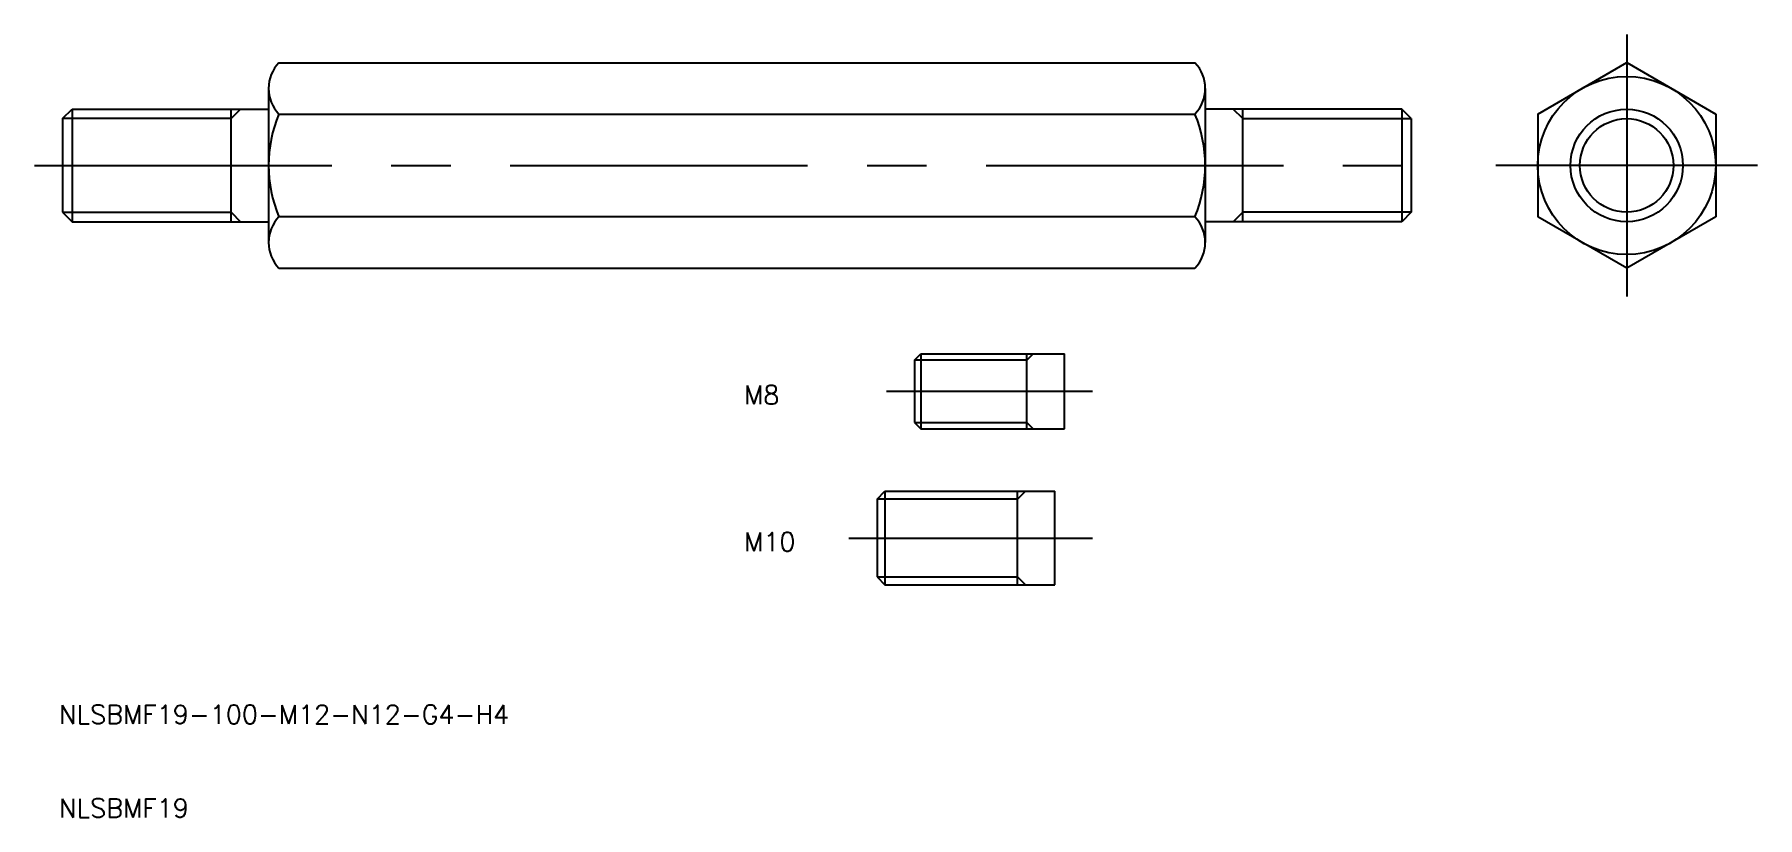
# Model space of a CAD drawing. Extents: x -30 to 154, y -20 to 64.
import ezdxf

# ---------------------------------------------------------------- set-up
doc = ezdxf.new("R2010")
doc.units = 0
doc.linetypes.add('CENTER', pattern=[50.8, 31.75, -6.35, 6.35, -6.35])
doc.layers.get('0').update_dxf_attribs({"linetype": 'CONTINUOUS'})
doc.layers.add('CENTER', color=1, linetype='CENTER')
doc.styles.get("Standard").update_dxf_attribs({"font": 'txt.shx', "bigfont": 'extfont.shx'})

msp = doc.modelspace()

# ---------------------------------------------------------------- linework, layer by layer
at = {"color": 7, "linetype": 'CONTINUOUS'}
for p, q in [((-3.9, 60.95), (93.9, 60.95)), ((130.5, 55.48), (140, 60.97)), ((140, 60.97), (149.5, 55.48)), ((-5, 58.22), (-5, 54)), ((95, 58.22), (95, 54)), ((-27, 54.99), (-25.99, 56)), ((-25.99, 56), (-5, 56)), ((-25.99, 56), (-25.99, 44)), ((-9, 44), (-9, 56)), ((-3.9, 55.48), (93.9, 55.48)), ((115.99, 56), (95, 56)), ((99, 44), (99, 56)), ((117, 54.99), (115.99, 56)), ((115.99, 56), (115.99, 44)), ((130.5, 55.48), (130.5, 44.52)), ((149.5, 55.48), (149.5, 44.52)), ((-27, 54.99), (-27, 45.01)), ((-5, 54), (-5, 46)), ((95, 54), (95, 46)), ((117, 54.99), (117, 45.01)), ((-5, 46), (-5, 41.78)), ((95, 46), (95, 41.78)), ((-27, 45.01), (-25.99, 44)), ((93.9, 44.52), (-3.9, 44.52)), ((117, 45.01), (115.99, 44)), ((140, 39.03), (130.5, 44.52)), ((149.5, 44.52), (140, 39.03)), ((-25.99, 44), (-5, 44)), ((115.99, 44), (95, 44)), ((-3.9, 39.05), (93.9, 39.05)), ((63.96, 29.23), (64.63, 29.91)), ((64.63, 29.91), (64.63, 21.91)), ((64.63, 29.91), (79.96, 29.91)), ((75.96, 21.91), (75.96, 29.91)), ((79.96, 21.91), (79.96, 29.91)), ((63.96, 29.23), (63.96, 22.58)), ((63.96, 22.58), (64.63, 21.91)), ((64.63, 21.91), (79.96, 21.91)), ((59.96, 14.41), (60.8, 15.25)), ((60.8, 15.25), (78.96, 15.25)), ((60.8, 15.25), (60.8, 5.25)), ((74.96, 5.25), (74.96, 15.25)), ((78.96, 5.25), (78.96, 15.25)), ((59.96, 14.41), (59.96, 6.1)), ((59.96, 6.1), (60.8, 5.25)), ((60.8, 5.25), (78.96, 5.25))]:
    msp.add_line(p, q, dxfattribs=at)
at = {"color": 3, "linetype": 'CONTINUOUS'}
for p, q in [((-9, 54.99), (-7.99, 56)), ((99, 54.99), (97.99, 56)), ((-9, 54.99), (-27, 54.99)), ((99, 54.99), (117, 54.99)), ((-27, 45.01), (-9, 45.01)), ((-9, 45.01), (-7.99, 44)), ((99, 45.01), (97.99, 44)), ((117, 45.01), (99, 45.01)), ((75.96, 29.23), (76.63, 29.91)), ((75.96, 29.23), (63.96, 29.23)), ((63.96, 22.58), (75.96, 22.58)), ((75.96, 22.58), (76.63, 21.91)), ((74.96, 14.41), (75.8, 15.25)), ((74.96, 14.41), (59.96, 14.41)), ((59.96, 6.1), (74.96, 6.1)), ((74.96, 6.1), (75.8, 5.25))]:
    msp.add_line(p, q, dxfattribs=at)
at = {"color": 7, "linetype": 'CONTINUOUS'}
for radius in [9.5, 6]:
    msp.add_circle((140, 50), radius, dxfattribs=at)
at = {"color": 3, "linetype": 'CONTINUOUS'}
msp.add_circle((140, 50), 4.99, dxfattribs=at)
at = {"color": 7, "linetype": 'CONTINUOUS'}
for centre, radius, start, end in [((-1.04, 58.22), 3.96, 136.3261, 180), ((91.04, 58.22), 3.96, 0, 43.6739), ((-1.04, 58.22), 3.96, 180, 223.6739), ((91.04, 58.22), 3.96, 316.3261, 0), ((9.28, 50), 14.28, 157.4196, 202.5804), ((80.72, 50), 14.28, 337.4196, 22.5804), ((-1.04, 41.78), 3.96, 136.3261, 180), ((91.04, 41.78), 3.96, 0, 43.6739), ((-1.04, 41.78), 3.96, 180, 223.6739), ((91.04, 41.78), 3.96, 316.3261, 0)]:
    msp.add_arc(centre, radius, start, end, dxfattribs=at)
at = {"layer": 'CENTER', "color": 1, "linetype": 'CENTER'}
for p, q in [((140, 63.97), (140, 36.03)), ((-30, 50), (120, 50)), ((153.97, 50), (126.03, 50))]:
    msp.add_line(p, q, dxfattribs=at)
at = {"layer": 'CENTER'}
for p, q in [((60.96, 25.91), (82.96, 25.91)), ((56.96, 10.25), (82.96, 10.25))]:
    msp.add_line(p, q, dxfattribs=at)

# ---------------------------------------------------------------- texts
at = {"color": 7, "linetype": 'CONTINUOUS'}
for s, p in [('M8', (45.76, 24.52)), ('M10', (45.76, 8.86)), ('NLSBMF19-100-M12-N12-G4-H4', (-27.4, -9.56)), ('NLSBMF19', (-27.4, -19.56))]:
    msp.add_text(s, height=2, dxfattribs=at).set_placement(p)

doc.saveas('drawing.dxf')
